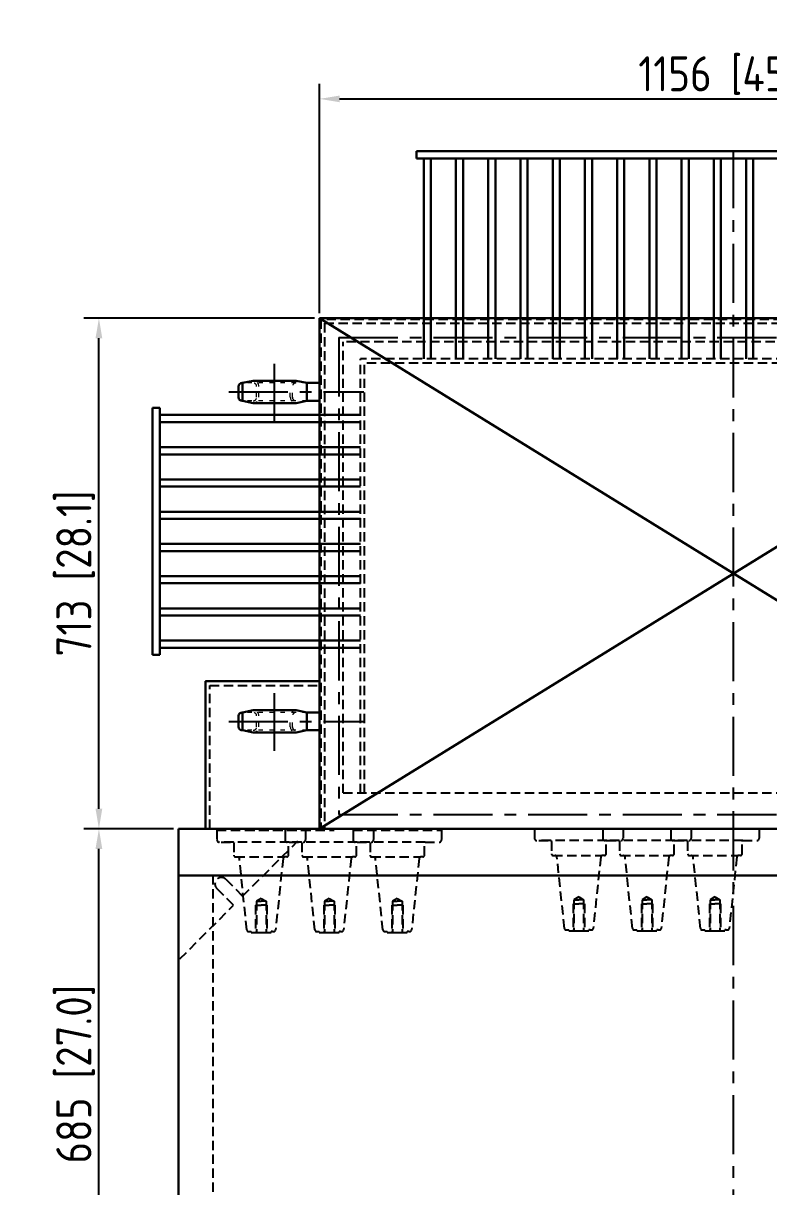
# Model space of a CAD drawing. Header units: millimetres. Extents: x 261789 to 272313, y -191856 to -185409.
# Drawn here: x 263170 to 264211, y -189963 to -188339 of the extents above; entities that cross this region are included whole.
import ezdxf

# ---------------------------------------------------------------- set-up
doc = ezdxf.new("R2010")
doc.units = ezdxf.units.MM
doc.header["$LTSCALE"] = 13
for name, pattern in [('ACAD_ISO03W100', [1.18, 0.47, -0.71]), ('CENTER', [50.8, 31.75, -6.35, 6.35, -6.35]), ('CENTERX2', [101.6, 63.5, -12.7, 12.7, -12.7]), ('DASHED', [0.75, 0.5, -0.25])]:
    doc.linetypes.add(name, pattern=pattern)
doc.layers.get('0').update_dxf_attribs({"color": 1, "linetype": 'CENTER'})
for name, color, linetype in [('1', 4, 'Continuous'), ('4虚线层', 6, 'DASHED'), ('粗实线', 4, 'Continuous')]:
    doc.layers.add(name, color=color, linetype=linetype)
doc.layers.add('2细实线', color=3, linetype='Continuous', lineweight=20)
doc.layers.add('标注、文本', color=3, linetype='Continuous', lineweight=25)
doc.styles.get("Standard").update_dxf_attribs({"font": 'gbenor.shx', "bigfont": 'gbcbig.shx'})
doc.dimstyles.new('英寸 1-10', dxfattribs={"dimscale": 14, "dimtxt": 3.5, "dimasz": 2, "dimexe": 1.5, "dimexo": 0.5, "dimgap": 0.5, "dimtad": 1, "dimtoh": 1, "dimdec": 1, "dimdsep": 46, "dimtxsty": 'Standard', "dimcen": 2.5, "dimclrd": 3, "dimclre": 3, "dimclrt": 3, "dimadec": 0, "dimazin": 2, "dimtfac": 1, "dimtdec": 1, "dimtmove": 0, "dimatfit": 2, "dimfxl": 1, "dimarcsym": 0})

# ---------------------------------------------------------------- blocks, each defined once
blk = doc.blocks.new('*D61')
at = {"layer": '2细实线', "color": 3, "linetype": 'ByBlock', "lineweight": -2}
for p, q in [((263379.8, -189463.5), (263254.8, -189463.5)), ((263275.8, -190120.5), (263275.8, -189491.5)), ((263571.2, -190148.5), (263254.8, -190148.5))]:
    blk.add_line(p, q, dxfattribs=at)
at = {"layer": '2细实线', "color": 3, "linetype": 'ByBlock'}
for points in [[(263271.1, -189491.5), (263280.5, -189491.5), (263275.8, -189463.5)], [(263271.1, -190120.5), (263280.5, -190120.5), (263275.8, -190148.5)]]:
    blk.add_solid(points, dxfattribs=at)
at = {"layer": 'Defpoints', "color": 0, "linetype": 'ByBlock'}
for p in [(263275.8, -189463.5), (263386.8, -189463.5), (263578.2, -190148.5)]:
    blk.add_point(p, dxfattribs=at)
at = {"layer": '2细实线', "color": 3, "linetype": 'ByBlock', "insert": (263243.3, -189806), "char_height": 49, "attachment_point": 5, "rotation": 90}
blk.add_mtext('685 [27.0]', dxfattribs=at)
blk = doc.blocks.new('*D69')
at = {"layer": '2细实线', "color": 3, "linetype": 'ByBlock', "lineweight": -2}
for p, q in [((263583.8, -188743.5), (263583.8, -188423.3)), ((264739.8, -188743.5), (264739.8, -188423.3)), ((263611.8, -188444.3), (264711.8, -188444.3))]:
    blk.add_line(p, q, dxfattribs=at)
at = {"layer": '2细实线', "color": 3, "linetype": 'ByBlock'}
for points in [[(263611.8, -188439.7), (263611.8, -188449), (263583.8, -188444.3)], [(264711.8, -188439.7), (264711.8, -188449), (264739.8, -188444.3)]]:
    blk.add_solid(points, dxfattribs=at)
at = {"layer": 'Defpoints', "color": 0, "linetype": 'ByBlock'}
for p in [(264739.8, -188444.3), (263583.8, -188750.5), (264739.8, -188750.5)]:
    blk.add_point(p, dxfattribs=at)
at = {"layer": '2细实线', "color": 3, "linetype": 'ByBlock', "insert": (264161.8, -188411.8), "char_height": 49, "attachment_point": 5}
blk.add_mtext('1156 [45.5]', dxfattribs=at)
blk = doc.blocks.new('*D53')
at = {"layer": '2细实线', "color": 3, "linetype": 'ByBlock', "lineweight": -2}
for p, q in [((263576.8, -188750.5), (263254.8, -188750.5)), ((263275.8, -189435.5), (263275.8, -188778.5)), ((263379.8, -189463.5), (263254.8, -189463.5))]:
    blk.add_line(p, q, dxfattribs=at)
at = {"layer": '2细实线', "color": 3, "linetype": 'ByBlock'}
for points in [[(263271.1, -188778.5), (263280.5, -188778.5), (263275.8, -188750.5)], [(263271.1, -189435.5), (263280.5, -189435.5), (263275.8, -189463.5)]]:
    blk.add_solid(points, dxfattribs=at)
at = {"layer": 'Defpoints', "color": 0, "linetype": 'ByBlock'}
for p in [(263275.8, -188750.5), (263583.8, -188750.5), (263386.8, -189463.5)]:
    blk.add_point(p, dxfattribs=at)
at = {"layer": '2细实线', "color": 3, "linetype": 'ByBlock', "insert": (263243.3, -189107), "char_height": 49, "attachment_point": 5, "rotation": 90}
blk.add_mtext('713 [28.1]', dxfattribs=at)

msp = doc.modelspace()

# ---------------------------------------------------------------- linework, layer by layer
at = {"color": 7, "linetype": 'ByBlock', "lineweight": 30}
for p, q in [((263386.778, -189463.476), (264936.778, -189463.476)), ((263386.778, -189463.476), (263386.778, -189528.476)), ((263386.778, -189463.476), (263386.778, -190148.476)), ((264736.778, -189463.476), (263586.778, -189463.476)), ((263386.778, -189528.476), (264936.778, -189528.476))]:
    msp.add_line(p, q, dxfattribs=at)
at = {"layer": '1', "color": 1, "linetype": 'CENTERX2', "lineweight": -3, "ltscale": 0.1}
for p, q in [((264161.778, -190181.978), (264161.778, -188517.476)), ((263610.778, -188777.476), (264712.778, -188777.476)), ((263610.778, -188777.476), (263610.778, -189443.476)), ((263520.786, -188894.812), (263520.786, -188814.119)), ((263457.165, -188853.476), (263645.778, -188853.476)), ((263520.786, -189354.812), (263520.786, -189274.119)), ((263457.165, -189313.476), (263645.778, -189313.476)), ((263610.778, -189443.476), (264712.778, -189443.476))]:
    msp.add_line(p, q, dxfattribs=at)
at = {"layer": '4虚线层', "ltscale": 2}
for p, q in [((264737.778, -188752.476), (263585.778, -188752.476)), ((263585.778, -188752.476), (263585.778, -189463.476)), ((263590.778, -188757.476), (264732.778, -188757.476)), ((263590.778, -188757.476), (263590.778, -189463.476)), ((263616.778, -189413.476), (263616.778, -188783.476)), ((264706.778, -188783.476), (263616.778, -188783.476)), ((263640.778, -189413.476), (263640.778, -188807.476)), ((264682.778, -188807.476), (263640.778, -188807.476)), ((263646.778, -189413.476), (263646.778, -188813.476)), ((264676.778, -188813.476), (263646.778, -188813.476)), ((263616.778, -189413.476), (264706.778, -189413.476)), ((263440.639, -189465.518), (263440.639, -189479.061)), ((263440.639, -189465.518), (263564.108, -189465.518)), ((263480.639, -189465.518), (263604.108, -189465.518)), ((263535.639, -189465.518), (263535.639, -189479.061)), ((263564.108, -189465.518), (263564.108, -189479.061)), ((263630.639, -189465.518), (263630.639, -189479.061)), ((263630.639, -189465.518), (263754.108, -189465.518)), ((263659.108, -189465.518), (263659.108, -189479.061)), ((263754.108, -189465.518), (263754.108, -189479.061)), ((263884.085, -189463.476), (263884.085, -189477.019)), ((263884.085, -189463.476), (264007.554, -189463.476)), ((263979.085, -189463.476), (263979.085, -189477.019)), ((263979.085, -189463.476), (264102.554, -189463.476)), ((264007.554, -189463.476), (264007.554, -189477.019)), ((264074.073, -189463.476), (264074.073, -189477.019)), ((264074.073, -189463.476), (264197.543, -189463.476)), ((264102.554, -189463.476), (264102.554, -189477.019)), ((264197.543, -189463.476), (264197.543, -189477.019)), ((263541.455, -189482.037), (263443.615, -189482.037)), ((263446.425, -189482.037), (263466.102, -189482.037)), ((263464.264, -189483.069), (263464.264, -189500.5)), ((263476.497, -189557.467), (263553.488, -189480.476)), ((263636.455, -189482.037), (263538.615, -189482.037)), ((263540.483, -189500.5), (263540.483, -189483.069)), ((263541.425, -189482.037), (263561.102, -189482.037)), ((263541.455, -189482.037), (263561.132, -189482.037)), ((263559.264, -189483.069), (263559.264, -189500.5)), ((263731.455, -189482.037), (263633.615, -189482.037)), ((263635.483, -189500.5), (263635.483, -189483.069)), ((263636.425, -189482.037), (263656.102, -189482.037)), ((263636.455, -189482.037), (263656.132, -189482.037)), ((263654.264, -189483.069), (263654.264, -189500.5)), ((263730.483, -189500.5), (263730.483, -189483.069)), ((263731.455, -189482.037), (263751.132, -189482.037)), ((263984.901, -189479.995), (263887.06, -189479.995)), ((263889.87, -189479.995), (263909.547, -189479.995)), ((263907.709, -189481.028), (263907.709, -189498.458)), ((264079.901, -189479.995), (263982.06, -189479.995)), ((263983.929, -189498.458), (263983.929, -189481.028)), ((263984.87, -189479.995), (264004.547, -189479.995)), ((263984.901, -189479.995), (264004.578, -189479.995)), ((264002.709, -189481.028), (264002.709, -189498.458)), ((264174.889, -189479.995), (264077.049, -189479.995)), ((264078.929, -189498.458), (264078.929, -189481.028)), ((264079.859, -189479.995), (264099.536, -189479.995)), ((264079.901, -189479.995), (264099.578, -189479.995)), ((264097.698, -189481.028), (264097.698, -189498.458)), ((264173.918, -189498.458), (264173.918, -189481.028)), ((264174.889, -189479.995), (264194.567, -189479.995)), ((263466.572, -189502.747), (263535.139, -189502.747)), ((263561.572, -189502.747), (263630.139, -189502.747)), ((263656.572, -189502.747), (263725.139, -189502.747)), ((263910.017, -189500.705), (263978.584, -189500.705)), ((264005.017, -189500.705), (264073.584, -189500.705)), ((264100.006, -189500.705), (264168.573, -189500.705)), ((263434.778, -189528.476), (263434.778, -190108.476)), ((263463.769, -189570.195), (263440.435, -189546.861)), ((263476.497, -189557.467), (263453.162, -189534.133)), ((263939.047, -189562.713), (263939.047, -189604.74)), ((263952.53, -189562.713), (263952.53, -189604.74)), ((264034.047, -189562.713), (264034.047, -189604.74)), ((264047.53, -189562.713), (264047.53, -189604.74)), ((264129.036, -189562.713), (264129.036, -189604.74)), ((264142.519, -189562.713), (264142.519, -189604.74)), ((263388.778, -189645.187), (263463.769, -189570.195)), ((263494.63, -189570.16), (263494.63, -189608.057)), ((263494.63, -189570.16), (263502.343, -189570.16)), ((263495.602, -189564.755), (263495.602, -189606.782)), ((263510.117, -189570.16), (263502.343, -189570.16)), ((263509.085, -189564.755), (263509.085, -189606.782)), ((263510.117, -189570.16), (263510.117, -189608.057)), ((263589.63, -189570.16), (263589.63, -189608.057)), ((263589.63, -189570.16), (263597.343, -189570.16)), ((263590.602, -189564.755), (263590.602, -189606.782)), ((263605.117, -189570.16), (263597.343, -189570.16)), ((263604.085, -189564.755), (263604.085, -189606.782)), ((263605.117, -189570.16), (263605.117, -189608.057)), ((263684.63, -189570.16), (263684.63, -189608.057)), ((263684.63, -189570.16), (263692.343, -189570.16)), ((263685.602, -189564.755), (263685.602, -189606.782)), ((263700.117, -189570.16), (263692.343, -189570.16)), ((263699.085, -189564.755), (263699.085, -189606.782)), ((263700.117, -189570.16), (263700.117, -189608.057)), ((263938.076, -189568.118), (263938.076, -189606.015)), ((263938.076, -189568.118), (263945.789, -189568.118)), ((263953.563, -189568.118), (263945.789, -189568.118)), ((263953.563, -189568.118), (263953.563, -189606.015)), ((264033.076, -189568.118), (264033.076, -189606.015)), ((264033.076, -189568.118), (264040.789, -189568.118)), ((264048.563, -189568.118), (264040.789, -189568.118)), ((264048.563, -189568.118), (264048.563, -189606.015)), ((264128.065, -189568.118), (264128.065, -189606.015)), ((264128.065, -189568.118), (264135.778, -189568.118)), ((264143.551, -189568.118), (264135.778, -189568.118)), ((264143.551, -189568.118), (264143.551, -189606.015)), ((263484.61, -189606.782), (263488.375, -189606.782)), ((263488.375, -189608.057), (263488.375, -189606.782)), ((263495.602, -189606.782), (263494.63, -189608.057)), ((263495.602, -189608.057), (263509.085, -189608.057)), ((263509.085, -189606.782), (263510.117, -189608.057)), ((263518.255, -189606.782), (263516.373, -189606.782)), ((263518.255, -189606.782), (263520.077, -189606.782)), ((263579.61, -189606.782), (263583.375, -189606.782)), ((263583.375, -189608.057), (263583.375, -189606.782)), ((263590.602, -189606.782), (263589.63, -189608.057)), ((263590.602, -189608.057), (263604.085, -189608.057)), ((263604.085, -189606.782), (263605.117, -189608.057)), ((263613.255, -189606.782), (263611.373, -189606.782)), ((263613.255, -189606.782), (263615.077, -189606.782)), ((263674.61, -189606.782), (263678.375, -189606.782)), ((263678.375, -189608.057), (263678.375, -189606.782)), ((263685.602, -189606.782), (263684.63, -189608.057)), ((263685.602, -189608.057), (263699.085, -189608.057)), ((263699.085, -189606.782), (263700.117, -189608.057)), ((263708.255, -189606.782), (263706.373, -189606.782)), ((263708.255, -189606.782), (263710.077, -189606.782)), ((263928.055, -189604.74), (263931.82, -189604.74)), ((263931.82, -189606.015), (263931.82, -189604.74)), ((263939.047, -189604.74), (263938.076, -189606.015)), ((263939.047, -189606.015), (263952.53, -189606.015)), ((263952.53, -189604.74), (263953.563, -189606.015)), ((263961.701, -189604.74), (263959.818, -189604.74)), ((263961.701, -189604.74), (263963.523, -189604.74)), ((264023.055, -189604.74), (264026.82, -189604.74)), ((264026.82, -189606.015), (264026.82, -189604.74)), ((264034.047, -189604.74), (264033.076, -189606.015)), ((264034.047, -189606.015), (264047.53, -189606.015)), ((264047.53, -189604.74), (264048.563, -189606.015)), ((264056.701, -189604.74), (264054.818, -189604.74)), ((264056.701, -189604.74), (264058.523, -189604.74)), ((264118.044, -189604.74), (264121.809, -189604.74)), ((264121.809, -189606.015), (264121.809, -189604.74)), ((264129.036, -189604.74), (264128.065, -189606.015)), ((264129.036, -189606.015), (264142.519, -189606.015)), ((264142.519, -189604.74), (264143.551, -189606.015)), ((264151.69, -189604.74), (264149.807, -189604.74)), ((264151.69, -189604.74), (264153.512, -189604.74))]:
    msp.add_line(p, q, dxfattribs=at)
for points in [[(263430.778, -189463.476), (263430.778, -189263.476), (263583.778, -189263.476)], [(263440.639, -189479.061), (263440.7, -189479.79), (263441.004, -189480.519), (263441.489, -189481.187), (263442.097, -189481.612), (263442.826, -189481.916), (263443.615, -189482.037)], [(263464.264, -189483.069), (263464.143, -189482.523), (263463.778, -189482.158), (263463.232, -189482.037)], [(263535.639, -189479.061), (263535.7, -189479.79), (263536.004, -189480.519), (263536.489, -189481.187), (263537.097, -189481.612), (263537.826, -189481.916), (263538.615, -189482.037)], [(263541.455, -189482.037), (263540.969, -189482.158), (263540.605, -189482.523), (263540.483, -189483.069)], [(263559.264, -189483.069), (263559.143, -189482.523), (263558.778, -189482.158), (263558.232, -189482.037)], [(263561.132, -189482.037), (263561.861, -189481.916), (263562.59, -189481.612), (263563.258, -189481.187), (263563.683, -189480.519), (263563.987, -189479.79), (263564.108, -189479.061)], [(263630.639, -189479.061), (263630.7, -189479.79), (263631.004, -189480.519), (263631.489, -189481.187), (263632.097, -189481.612), (263632.826, -189481.916), (263633.615, -189482.037)], [(263636.455, -189482.037), (263635.969, -189482.158), (263635.605, -189482.523), (263635.483, -189483.069)], [(263654.264, -189483.069), (263654.143, -189482.523), (263653.778, -189482.158), (263653.232, -189482.037)], [(263656.132, -189482.037), (263656.861, -189481.916), (263657.59, -189481.612), (263658.258, -189481.187), (263658.683, -189480.519), (263658.987, -189479.79), (263659.108, -189479.061)], [(263731.455, -189482.037), (263730.969, -189482.158), (263730.605, -189482.523), (263730.483, -189483.069)], [(263751.132, -189482.037), (263751.861, -189481.916), (263752.59, -189481.612), (263753.258, -189481.187), (263753.683, -189480.519), (263753.987, -189479.79), (263754.108, -189479.061)], [(263884.085, -189477.019), (263884.145, -189477.748), (263884.449, -189478.477), (263884.935, -189479.145), (263885.542, -189479.57), (263886.271, -189479.874), (263887.06, -189479.995)], [(263907.709, -189481.028), (263907.588, -189480.481), (263907.224, -189480.117), (263906.677, -189479.995)], [(263979.085, -189477.019), (263979.145, -189477.748), (263979.449, -189478.477), (263979.935, -189479.145), (263980.542, -189479.57), (263981.271, -189479.874), (263982.06, -189479.995)], [(263984.901, -189479.995), (263984.415, -189480.117), (263984.05, -189480.481), (263983.929, -189481.028)], [(264002.709, -189481.028), (264002.588, -189480.481), (264002.224, -189480.117), (264001.677, -189479.995)], [(264004.578, -189479.995), (264005.307, -189479.874), (264006.035, -189479.57), (264006.703, -189479.145), (264007.129, -189478.477), (264007.432, -189477.748), (264007.554, -189477.019)], [(264074.073, -189477.019), (264074.134, -189477.748), (264074.438, -189478.477), (264074.924, -189479.145), (264075.531, -189479.57), (264076.26, -189479.874), (264077.049, -189479.995)], [(264079.901, -189479.995), (264079.415, -189480.117), (264079.05, -189480.481), (264078.929, -189481.028)], [(264097.698, -189481.028), (264097.577, -189480.481), (264097.213, -189480.117), (264096.666, -189479.995)], [(264099.578, -189479.995), (264100.307, -189479.874), (264101.035, -189479.57), (264101.703, -189479.145), (264102.129, -189478.477), (264102.432, -189477.748), (264102.554, -189477.019)], [(264174.889, -189479.995), (264174.404, -189480.117), (264174.039, -189480.481), (264173.918, -189481.028)], [(264194.567, -189479.995), (264195.296, -189479.874), (264196.024, -189479.57), (264196.692, -189479.145), (264197.118, -189478.477), (264197.421, -189477.748), (264197.543, -189477.019)], [(263907.709, -189498.458), (263907.831, -189499.126), (263908.135, -189499.794), (263908.62, -189500.28), (263909.289, -189500.583), (263910.017, -189500.705)], [(263981.621, -189500.705), (263982.35, -189500.583), (263982.957, -189500.28), (263983.443, -189499.794), (263983.807, -189499.126), (263983.929, -189498.458)], [(264002.709, -189498.458), (264002.831, -189499.126), (264003.135, -189499.794), (264003.62, -189500.28), (264004.289, -189500.583), (264005.017, -189500.705)], [(264076.621, -189500.705), (264077.35, -189500.583), (264077.957, -189500.28), (264078.443, -189499.794), (264078.807, -189499.126), (264078.929, -189498.458)], [(264097.698, -189498.458), (264097.82, -189499.126), (264098.124, -189499.794), (264098.609, -189500.28), (264099.277, -189500.583), (264100.006, -189500.705)], [(264171.61, -189500.705), (264172.339, -189500.583), (264172.946, -189500.28), (264173.432, -189499.794), (264173.796, -189499.126), (264173.918, -189498.458)], [(263464.264, -189500.5), (263464.386, -189501.168), (263464.689, -189501.836), (263465.175, -189502.322), (263465.843, -189502.625), (263466.572, -189502.747)], [(263482.362, -189604.717), (263471.856, -189504.812), (263471.674, -189504.144), (263471.309, -189503.597), (263470.823, -189503.172), (263470.216, -189502.868), (263469.548, -189502.747)], [(263538.176, -189502.747), (263535.139, -189502.747), (263534.471, -189502.868), (263533.924, -189503.172), (263533.378, -189503.597), (263533.074, -189504.144), (263532.892, -189504.812), (263522.385, -189604.717)], [(263538.176, -189502.747), (263538.904, -189502.625), (263539.512, -189502.322), (263539.998, -189501.836), (263540.362, -189501.168), (263540.483, -189500.5)], [(263559.264, -189500.5), (263559.386, -189501.168), (263559.689, -189501.836), (263560.175, -189502.322), (263560.843, -189502.625), (263561.572, -189502.747)], [(263577.362, -189604.717), (263566.856, -189504.812), (263566.674, -189504.144), (263566.309, -189503.597), (263565.823, -189503.172), (263565.216, -189502.868), (263564.548, -189502.747)], [(263633.176, -189502.747), (263630.139, -189502.747), (263629.471, -189502.868), (263628.924, -189503.172), (263628.378, -189503.597), (263628.074, -189504.144), (263627.892, -189504.812), (263617.385, -189604.717)], [(263633.176, -189502.747), (263633.904, -189502.625), (263634.512, -189502.322), (263634.998, -189501.836), (263635.362, -189501.168), (263635.483, -189500.5)], [(263654.264, -189500.5), (263654.386, -189501.168), (263654.689, -189501.836), (263655.175, -189502.322), (263655.843, -189502.625), (263656.572, -189502.747)], [(263672.362, -189604.717), (263661.856, -189504.812), (263661.674, -189504.144), (263661.309, -189503.597), (263660.823, -189503.172), (263660.216, -189502.868), (263659.548, -189502.747)], [(263728.176, -189502.747), (263725.139, -189502.747), (263724.471, -189502.868), (263723.924, -189503.172), (263723.378, -189503.597), (263723.074, -189504.144), (263722.892, -189504.812), (263712.385, -189604.717)], [(263728.176, -189502.747), (263728.904, -189502.625), (263729.512, -189502.322), (263729.998, -189501.836), (263730.362, -189501.168), (263730.483, -189500.5)], [(263925.808, -189602.675), (263915.301, -189502.77), (263915.119, -189502.102), (263914.754, -189501.555), (263914.269, -189501.13), (263913.661, -189500.826), (263912.993, -189500.705)], [(263981.621, -189500.705), (263978.584, -189500.705), (263977.916, -189500.826), (263977.37, -189501.13), (263976.823, -189501.555), (263976.519, -189502.102), (263976.337, -189502.77), (263965.83, -189602.675)], [(264020.808, -189602.675), (264010.301, -189502.77), (264010.119, -189502.102), (264009.754, -189501.555), (264009.269, -189501.13), (264008.661, -189500.826), (264007.993, -189500.705)], [(264076.621, -189500.705), (264073.584, -189500.705), (264072.916, -189500.826), (264072.37, -189501.13), (264071.823, -189501.555), (264071.519, -189502.102), (264071.337, -189502.77), (264060.83, -189602.675)], [(264115.797, -189602.675), (264105.29, -189502.77), (264105.108, -189502.102), (264104.743, -189501.555), (264104.258, -189501.13), (264103.65, -189500.826), (264102.982, -189500.705)], [(264171.61, -189500.705), (264168.573, -189500.705), (264167.905, -189500.826), (264167.359, -189501.13), (264166.812, -189501.555), (264166.508, -189502.102), (264166.326, -189502.77), (264155.819, -189602.675)], [(263502.343, -189560.686), (263495.602, -189564.755), (263502.343, -189564.755)], [(263502.343, -189560.686), (263509.085, -189564.755), (263502.343, -189564.755)], [(263597.343, -189560.686), (263590.602, -189564.755), (263597.343, -189564.755)], [(263597.343, -189560.686), (263604.085, -189564.755), (263597.343, -189564.755)], [(263692.343, -189560.686), (263685.602, -189564.755), (263692.343, -189564.755)], [(263692.343, -189560.686), (263699.085, -189564.755), (263692.343, -189564.755)], [(263945.789, -189558.644), (263939.047, -189562.713), (263945.789, -189562.713)], [(263945.789, -189558.644), (263952.53, -189562.713), (263945.789, -189562.713)], [(264040.789, -189558.644), (264034.047, -189562.713), (264040.789, -189562.713)], [(264040.789, -189558.644), (264047.53, -189562.713), (264040.789, -189562.713)], [(264135.778, -189558.644), (264129.036, -189562.713), (264135.778, -189562.713)], [(264135.778, -189558.644), (264142.519, -189562.713), (264135.778, -189562.713)], [(263482.362, -189604.717), (263482.545, -189605.385), (263482.848, -189605.931), (263483.395, -189606.417), (263484.002, -189606.66), (263484.61, -189606.782)], [(263488.375, -189608.057), (263516.373, -189608.057), (263516.373, -189606.782)], [(263520.077, -189606.782), (263520.745, -189606.66), (263521.353, -189606.417), (263521.839, -189605.931), (263522.203, -189605.385), (263522.385, -189604.717)], [(263577.362, -189604.717), (263577.545, -189605.385), (263577.848, -189605.931), (263578.395, -189606.417), (263579.002, -189606.66), (263579.61, -189606.782)], [(263583.375, -189608.057), (263611.373, -189608.057), (263611.373, -189606.782)], [(263615.077, -189606.782), (263615.745, -189606.66), (263616.353, -189606.417), (263616.839, -189605.931), (263617.203, -189605.385), (263617.385, -189604.717)], [(263672.362, -189604.717), (263672.545, -189605.385), (263672.848, -189605.931), (263673.395, -189606.417), (263674.002, -189606.66), (263674.61, -189606.782)], [(263678.375, -189608.057), (263706.373, -189608.057), (263706.373, -189606.782)], [(263710.077, -189606.782), (263710.745, -189606.66), (263711.353, -189606.417), (263711.839, -189605.931), (263712.203, -189605.385), (263712.385, -189604.717)], [(263925.808, -189602.675), (263925.99, -189603.343), (263926.294, -189603.889), (263926.84, -189604.375), (263927.448, -189604.618), (263928.055, -189604.74)], [(263931.82, -189606.015), (263959.818, -189606.015), (263959.818, -189604.74)], [(263963.523, -189604.74), (263964.191, -189604.618), (263964.798, -189604.375), (263965.284, -189603.889), (263965.648, -189603.343), (263965.83, -189602.675)], [(264020.808, -189602.675), (264020.99, -189603.343), (264021.294, -189603.889), (264021.84, -189604.375), (264022.448, -189604.618), (264023.055, -189604.74)], [(264026.82, -189606.015), (264054.818, -189606.015), (264054.818, -189604.74)], [(264058.523, -189604.74), (264059.191, -189604.618), (264059.798, -189604.375), (264060.284, -189603.889), (264060.648, -189603.343), (264060.83, -189602.675)], [(264115.797, -189602.675), (264115.979, -189603.343), (264116.283, -189603.889), (264116.829, -189604.375), (264117.436, -189604.618), (264118.044, -189604.74)], [(264121.809, -189606.015), (264149.807, -189606.015), (264149.807, -189604.74)], [(264153.512, -189604.74), (264154.18, -189604.618), (264154.787, -189604.375), (264155.273, -189603.889), (264155.637, -189603.343), (264155.819, -189602.675)]]:
    msp.add_lwpolyline(points, dxfattribs=at)
msp.add_arc((263446.798, -189540.497), 9, 45, 225, dxfattribs=at)
at = {"layer": '标注、文本', "color": 4, "lineweight": 30}
for p, q in [((264739.778, -188750.476), (263583.778, -188750.476)), ((263583.778, -188750.476), (263583.778, -189463.476)), ((263583.778, -188750.476), (264739.778, -189463.476)), ((263583.778, -189463.476), (264739.778, -188750.476)), ((263470.795, -188860.976), (263470.795, -188845.976)), ((263491.036, -188837.976), (263476.036, -188840.976)), ((263476.036, -188865.976), (263476.036, -188840.976)), ((263491.036, -188837.976), (263551.036, -188837.976)), ((263566.036, -188840.976), (263551.036, -188837.976)), ((263583.778, -188840.976), (263566.036, -188840.976)), ((263566.036, -188865.976), (263566.036, -188840.976)), ((263491.036, -188868.976), (263476.036, -188865.976)), ((263491.036, -188868.976), (263551.036, -188868.976)), ((263551.036, -188868.976), (263566.036, -188865.976)), ((263583.778, -188865.976), (263566.036, -188865.976)), ((263491.036, -189297.976), (263476.036, -189300.976)), ((263476.036, -189325.976), (263476.036, -189300.976)), ((263491.036, -189297.976), (263551.036, -189297.976)), ((263566.036, -189300.976), (263551.036, -189297.976)), ((263583.778, -189300.976), (263566.036, -189300.976)), ((263566.036, -189325.976), (263566.036, -189300.976)), ((263470.795, -189320.976), (263470.795, -189305.976)), ((263491.036, -189328.976), (263476.036, -189325.976)), ((263491.036, -189328.976), (263551.036, -189328.976)), ((263551.036, -189328.976), (263566.036, -189325.976)), ((263583.778, -189325.976), (263566.036, -189325.976))]:
    msp.add_line(p, q, dxfattribs=at)
at = {"layer": '标注、文本', "color": 2, "linetype": 'ACAD_ISO03W100', "lineweight": 18}
for p, q in [((263566.036, -188840.976), (263475.795, -188840.976)), ((263496.036, -188860.976), (263496.036, -188845.976)), ((263499.036, -188860.976), (263499.036, -188845.976)), ((263543.036, -188860.976), (263543.036, -188845.976)), ((263546.036, -188860.976), (263546.036, -188845.976)), ((263566.036, -188865.976), (263475.795, -188865.976)), ((263566.036, -189300.976), (263475.795, -189300.976)), ((263496.036, -189320.976), (263496.036, -189305.976)), ((263499.036, -189320.976), (263499.036, -189305.976)), ((263543.036, -189320.976), (263543.036, -189305.976)), ((263546.036, -189320.976), (263546.036, -189305.976)), ((263566.036, -189325.976), (263475.795, -189325.976))]:
    msp.add_line(p, q, dxfattribs=at)
at = {"layer": '标注、文本', "color": 4, "lineweight": 30}
msp.add_lwpolyline([(263424.778, -189463.476), (263424.778, -189257.476), (263583.778, -189257.476)], dxfattribs=at)
for centre, start, end in [((263475.795, -188845.976), 90, 180), ((263475.795, -188860.976), 180, 270), ((263475.795, -189305.976), 90, 180), ((263475.795, -189320.976), 180, 270)]:
    msp.add_arc(centre, 5, start, end, dxfattribs=at)
at = {"layer": '标注、文本', "color": 2, "linetype": 'ACAD_ISO03W100', "lineweight": 18}
for centre, radius, start, end in [((263491.036, -188845.976), 8, 0, 90), ((263491.036, -188845.976), 5, 0, 90), ((263551.036, -188845.976), 8, 90, 180), ((263551.036, -188845.976), 5, 90, 180), ((263491.036, -188860.976), 5, 270, 0), ((263491.036, -188860.976), 8, 270, 0), ((263551.036, -188860.976), 8, 180, 270), ((263551.036, -188860.976), 5, 180, 270), ((263491.036, -189305.976), 8, 0, 90), ((263491.036, -189305.976), 5, 0, 90), ((263551.036, -189305.976), 8, 90, 180), ((263551.036, -189305.976), 5, 90, 180), ((263491.036, -189320.976), 5, 270, 0), ((263491.036, -189320.976), 8, 270, 0), ((263551.036, -189320.976), 8, 180, 270), ((263551.036, -189320.976), 5, 180, 270)]:
    msp.add_arc(centre, radius, start, end, dxfattribs=at)
at = {"layer": '粗实线', "lineweight": 30}
for p, q in [((263719.278, -188517.476), (264604.278, -188517.476)), ((263719.278, -188517.476), (263719.278, -188527.476)), ((263719.278, -188527.476), (264604.278, -188527.476)), ((263729.278, -188527.476), (263729.278, -188807.476)), ((263729.278, -188527.476), (263729.278, -188807.476)), ((263739.278, -188527.476), (263739.278, -188807.476)), ((263739.278, -188527.476), (263739.278, -188807.476)), ((263774.278, -188527.476), (263774.278, -188807.476)), ((263774.278, -188527.476), (263774.278, -188807.476)), ((263784.278, -188527.476), (263784.278, -188807.476)), ((263784.278, -188527.476), (263784.278, -188807.476)), ((263819.278, -188527.476), (263819.278, -188807.476)), ((263819.278, -188527.476), (263819.278, -188807.476)), ((263829.278, -188527.476), (263829.278, -188807.476)), ((263829.278, -188527.476), (263829.278, -188807.476)), ((263864.278, -188527.476), (263864.278, -188807.476)), ((263864.278, -188527.476), (263864.278, -188807.476)), ((263874.278, -188527.476), (263874.278, -188807.476)), ((263874.278, -188527.476), (263874.278, -188807.476)), ((263909.278, -188527.476), (263909.278, -188807.476)), ((263909.278, -188527.476), (263909.278, -188807.476)), ((263919.278, -188527.476), (263919.278, -188807.476)), ((263919.278, -188527.476), (263919.278, -188807.476)), ((263954.278, -188527.476), (263954.278, -188807.476)), ((263954.278, -188527.476), (263954.278, -188807.476)), ((263964.278, -188527.476), (263964.278, -188807.476)), ((263964.278, -188527.476), (263964.278, -188807.476)), ((263999.278, -188527.476), (263999.278, -188807.476)), ((263999.278, -188527.476), (263999.278, -188807.476)), ((264009.278, -188527.476), (264009.278, -188807.476)), ((264009.278, -188527.476), (264009.278, -188807.476)), ((264044.278, -188527.476), (264044.278, -188807.476)), ((264044.278, -188527.476), (264044.278, -188807.476)), ((264054.278, -188527.476), (264054.278, -188807.476)), ((264054.278, -188527.476), (264054.278, -188807.476)), ((264089.278, -188527.476), (264089.278, -188807.476)), ((264089.278, -188527.476), (264089.278, -188807.476)), ((264099.278, -188527.476), (264099.278, -188807.476)), ((264099.278, -188527.476), (264099.278, -188807.476)), ((264134.278, -188527.476), (264134.278, -188807.476)), ((264144.278, -188527.476), (264144.278, -188807.476)), ((264144.278, -188527.476), (264144.278, -188807.476)), ((264179.278, -188527.476), (264179.278, -188807.476)), ((264179.278, -188527.476), (264179.278, -188807.476)), ((264189.278, -188527.476), (264189.278, -188807.476)), ((264189.278, -188527.476), (264189.278, -188807.476)), ((263350.778, -188875.7), (263350.778, -189220.7)), ((263350.778, -188875.7), (263360.778, -188875.7)), ((263360.778, -188875.7), (263360.778, -189220.7)), ((263360.778, -188885.7), (263640.778, -188885.7)), ((263360.778, -188885.7), (263640.778, -188885.7)), ((263360.778, -188895.7), (263640.778, -188895.7)), ((263360.778, -188895.7), (263640.778, -188895.7)), ((263360.778, -188930.7), (263640.778, -188930.7)), ((263360.778, -188930.7), (263640.778, -188930.7)), ((263360.778, -188940.7), (263640.778, -188940.7)), ((263360.778, -188940.7), (263640.778, -188940.7)), ((263360.778, -188975.7), (263640.778, -188975.7)), ((263360.778, -188975.7), (263640.778, -188975.7)), ((263360.778, -188985.7), (263640.778, -188985.7)), ((263360.778, -188985.7), (263640.778, -188985.7)), ((263360.778, -189020.7), (263640.778, -189020.7)), ((263360.778, -189020.7), (263640.778, -189020.7)), ((263360.778, -189030.7), (263640.778, -189030.7)), ((263360.778, -189030.7), (263640.778, -189030.7)), ((263360.778, -189065.7), (263640.778, -189065.7)), ((263360.778, -189065.7), (263640.778, -189065.7)), ((263360.778, -189075.7), (263640.778, -189075.7)), ((263360.778, -189075.7), (263640.778, -189075.7)), ((263360.778, -189110.7), (263640.778, -189110.7)), ((263360.778, -189110.7), (263640.778, -189110.7)), ((263360.778, -189120.7), (263640.778, -189120.7)), ((263360.778, -189120.7), (263640.778, -189120.7)), ((263360.778, -189155.7), (263640.778, -189155.7)), ((263360.778, -189155.7), (263640.778, -189155.7)), ((263360.778, -189165.7), (263640.778, -189165.7)), ((263360.778, -189165.7), (263640.778, -189165.7)), ((263360.778, -189200.7), (263640.778, -189200.7)), ((263360.778, -189200.7), (263640.778, -189200.7)), ((263350.778, -189220.7), (263360.778, -189220.7)), ((263360.778, -189210.7), (263640.778, -189210.7)), ((263360.778, -189210.7), (263640.778, -189210.7))]:
    msp.add_line(p, q, dxfattribs=at)

# ---------------------------------------------------------------- dimensions: what is measured, and where the dimension line sits
at = {"layer": '2细实线', "linetype": 'ByBlock'}
dim = msp.add_linear_dim(base=(264739.778, -188444.327), p1=(263583.778, -188750.476), p2=(264739.778, -188750.476), dimstyle='英寸 1-10', dxfattribs=at)
dim.commit()
dim.dimension.update_dxf_attribs({"geometry": '*D69', "text_midpoint": (264161.778, -188411.806)})
for base, p1, p2, picture, middle in [((263275.802, -188750.476), (263386.778, -189463.476), (263583.778, -188750.476), '*D53', (263243.281, -189106.976)), ((263275.802, -189463.476), (263578.23, -190148.476), (263386.778, -189463.476), '*D61', (263243.281, -189805.976))]:
    dim = msp.add_linear_dim(base=base, p1=p1, p2=p2, angle=90, dimstyle='英寸 1-10', dxfattribs=at)
    dim.commit()
    dim.dimension.update_dxf_attribs({"geometry": picture, "text_midpoint": middle})

doc.saveas('drawing.dxf')
